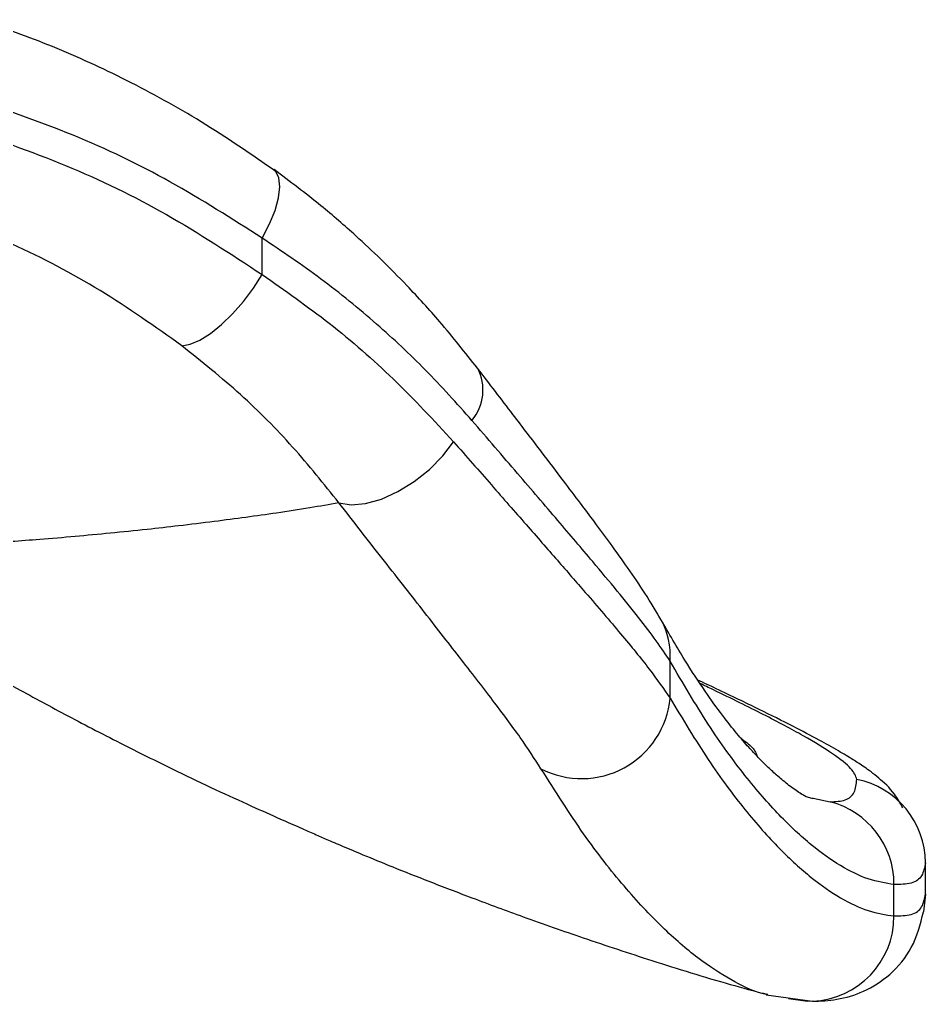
# Model space of a CAD drawing. Header units: inches. Extents: x 222 to 1062, y 91 to 685.
# Drawn here: x 892.08 to 929.2, y 467.72 to 507.96 of the extents above; entities that cross this region are included whole.
import ezdxf

# ---------------------------------------------------------------- set-up
doc = ezdxf.new("R2010")
doc.units = ezdxf.units.IN
doc.header["$MEASUREMENT"] = 0
doc.layers.get('0').update_dxf_attribs({"lineweight": 13})

msp = doc.modelspace()

# ---------------------------------------------------------------- linework, layer by layer
at = {"color": 7, "linetype": 'Continuous', "lineweight": 25}
for p, q in [((902.02, 497.508), (902.02, 499.001)), ((902.02, 497.508), (902.02, 499.001)), ((918.737, 480.149), (918.737, 481.665)), ((918.737, 480.149), (918.737, 481.665)), ((929.205, 472.09), (929.205, 473.402)), ((929.205, 472.09), (929.205, 473.402)), ((929.205, 472.116), (929.205, 473.395)), ((929.205, 472.116), (929.205, 473.395)), ((927.918, 471.217), (927.918, 472.506)), ((927.918, 471.217), (927.918, 472.506)), ((929.205, 472.116), (929.127, 471.384)), ((929.205, 472.116), (929.127, 471.384)), ((922.75, 467.999), (922.684, 468.013)), ((922.75, 467.999), (922.684, 468.013)), ((922.684, 467.992), (924.576, 467.72)), ((922.684, 467.992), (924.576, 467.72))]:
    msp.add_line(p, q, dxfattribs=at)
at = {"color": 8, "linetype": 'Continuous', "lineweight": 25}
msp.add_line((924.601, 476.045), (925.304, 475.898), dxfattribs=at)
msp.add_line((924.601, 476.045), (925.304, 475.898), dxfattribs=at)
at = {"color": 8, "linetype": 'Continuous', "lineweight": 25, "flags": 128}
msp.add_lwpolyline([(902.02, 499.001), (902.321, 499.582), (902.547, 500.141), (902.69, 500.654), (902.744, 501.103), (902.706, 501.468), (902.578, 501.737), (902.508, 501.81)], dxfattribs=at)
msp.add_lwpolyline([(902.02, 499.001), (902.321, 499.582), (902.547, 500.141), (902.69, 500.654), (902.744, 501.103), (902.706, 501.468), (902.578, 501.737), (902.508, 501.81)], dxfattribs=at)
at = {"color": 7, "linetype": 'Continuous', "lineweight": 25, "flags": 128}
for points in [[(898.726, 494.591), (899.071, 494.655), (899.468, 494.826), (899.9, 495.098), (900.353, 495.461), (900.808, 495.901), (901.248, 496.402), (901.657, 496.944), (902.02, 497.508)], [(898.726, 494.591), (899.071, 494.655), (899.468, 494.826), (899.9, 495.098), (900.353, 495.461), (900.808, 495.901), (901.248, 496.402), (901.657, 496.944), (902.02, 497.508)], [(905.166, 488.152), (905.667, 488.072), (906.257, 488.124), (906.907, 488.308), (907.583, 488.613), (908.249, 489.023), (908.872, 489.518), (909.42, 490.072), (909.863, 490.655)], [(905.166, 488.152), (905.667, 488.072), (906.257, 488.124), (906.907, 488.308), (907.583, 488.613), (908.249, 489.023), (908.872, 489.518), (909.42, 490.072), (909.863, 490.655)], [(924.574, 467.72), (924.37, 467.718), (923.589, 467.823)], [(924.574, 467.72), (924.37, 467.718), (923.589, 467.823)]]:
    msp.add_lwpolyline(points, dxfattribs=at)
at = {"color": 8, "linetype": 'Continuous', "lineweight": 25}
for centre, radius, start, end in [((909.145, 492.772), 1.927, 319.9055, 27.7377), ((909.145, 492.772), 1.927, 319.9055, 27.7377), ((915.705, 481.895), 3.041, 355.6708, 29.06), ((915.705, 481.895), 3.041, 355.6708, 29.06), ((924.427, 471.208), 3.491, 272.4062, 0.1482), ((924.427, 471.208), 3.491, 272.4062, 0.1482)]:
    msp.add_arc(centre, radius, start, end, dxfattribs=at)
at = {"color": 7, "linetype": 'Continuous', "lineweight": 25}
for centre, radius, start, end in [((915.121, 480.478), 3.631, 242.5764, 354.8016), ((915.121, 480.478), 3.631, 242.5764, 354.8016), ((925.714, 473.39), 3.491, 0.0879, 78.7354), ((925.714, 473.39), 3.491, 0.0879, 78.7354), ((924.427, 472.518), 3.492, 359.8119, 75.4468), ((924.427, 472.518), 3.492, 359.8119, 75.4468)]:
    msp.add_arc(centre, radius, start, end, dxfattribs=at)
for points, knots in [([(902.578, 501.737), (901.571, 502.432), (899.616, 503.781), (896.538, 505.468), (893.507, 506.873), (891.444, 507.603), (890.443, 507.958)], [0, 0, 0, 0, 0.272947, 0.529678, 0.771666, 1, 1, 1, 1]), ([(902.578, 501.737), (901.571, 502.432), (899.616, 503.781), (896.538, 505.468), (893.507, 506.873), (891.444, 507.603), (890.443, 507.958)], [0, 0, 0, 0, 0.272947, 0.529678, 0.771666, 1, 1, 1, 1]), ([(902.02, 499.001), (900.779, 499.793), (898.325, 501.36), (894.335, 503.287), (891.518, 504.254), (890.121, 504.735)], [0, 0, 0, 0, 0.340088, 0.672634, 1, 1, 1, 1]), ([(902.02, 499.001), (900.779, 499.793), (898.325, 501.36), (894.335, 503.287), (891.518, 504.254), (890.121, 504.735)], [0, 0, 0, 0, 0.340088, 0.672634, 1, 1, 1, 1]), ([(889.612, 503.564), (891.075, 503.066), (894.024, 502.061), (898.187, 500.024), (900.733, 498.353), (902.02, 497.508)], [0, 0, 0, 0, 0.327324, 0.659755, 1, 1, 1, 1]), ([(889.612, 503.564), (891.075, 503.066), (894.024, 502.061), (898.187, 500.024), (900.733, 498.353), (902.02, 497.508)], [0, 0, 0, 0, 0.327324, 0.659755, 1, 1, 1, 1]), ([(910.85, 493.669), (910.343, 494.308), (909.431, 495.46), (908.079, 496.939), (906.921, 498.11), (905.75, 499.207), (904.318, 500.451), (903.156, 501.323), (902.508, 501.81)], [0, 0, 0, 0, 0.217043, 0.390744, 0.521558, 0.640778, 0.799558, 1, 1, 1, 1]), ([(910.85, 493.669), (910.343, 494.308), (909.431, 495.46), (908.079, 496.939), (906.921, 498.11), (905.75, 499.207), (904.318, 500.451), (903.156, 501.323), (902.508, 501.81)], [0, 0, 0, 0, 0.217043, 0.390744, 0.521558, 0.640778, 0.799558, 1, 1, 1, 1]), ([(898.726, 494.591), (897.63, 495.366), (895.448, 496.91), (891.812, 498.833), (889.186, 499.789), (887.87, 500.268)], [0, 0, 0, 0, 0.334661, 0.666575, 1, 1, 1, 1]), ([(898.726, 494.591), (897.63, 495.366), (895.448, 496.91), (891.812, 498.833), (889.186, 499.789), (887.87, 500.268)], [0, 0, 0, 0, 0.334661, 0.666575, 1, 1, 1, 1]), ([(910.619, 491.531), (909.994, 492.229), (908.781, 493.584), (906.7, 495.523), (904.488, 497.339), (902.832, 498.454), (902.02, 499.001)], [0, 0, 0, 0, 0.257745, 0.499939, 0.754934, 1, 1, 1, 1]), ([(910.619, 491.531), (909.994, 492.229), (908.781, 493.584), (906.7, 495.523), (904.488, 497.339), (902.832, 498.454), (902.02, 499.001)], [0, 0, 0, 0, 0.257745, 0.499939, 0.754934, 1, 1, 1, 1]), ([(902.02, 497.508), (902.951, 496.854), (904.868, 495.508), (907.498, 493.212), (909.06, 491.523), (909.863, 490.655)], [0, 0, 0, 0, 0.3147484, 0.6478093, 1, 1, 1, 1]), ([(902.02, 497.508), (902.951, 496.854), (904.868, 495.508), (907.498, 493.212), (909.06, 491.523), (909.863, 490.655)], [0, 0, 0, 0, 0.3147484, 0.6478093, 1, 1, 1, 1]), ([(905.166, 488.152), (904.551, 488.921), (903.324, 490.452), (901.185, 492.621), (899.545, 493.934), (898.726, 494.591)], [0, 0, 0, 0, 0.3349479, 0.6674407, 1, 1, 1, 1]), ([(905.166, 488.152), (904.551, 488.921), (903.324, 490.452), (901.185, 492.621), (899.545, 493.934), (898.726, 494.591)], [0, 0, 0, 0, 0.3349479, 0.6674407, 1, 1, 1, 1]), ([(918.362, 483.373), (918.157, 483.721), (917.774, 484.372), (917.05, 485.433), (916.343, 486.42), (915.683, 487.313), (915.038, 488.174), (914.325, 489.119), (913.41, 490.322), (912.243, 491.849), (911.339, 493.03), (910.85, 493.669)], [0, 0, 0, 0, 0.138806, 0.259565, 0.363994, 0.45304, 0.5271, 0.612298, 0.718842, 0.847975, 1, 1, 1, 1]), ([(918.362, 483.373), (918.157, 483.721), (917.774, 484.372), (917.05, 485.433), (916.343, 486.42), (915.683, 487.313), (915.038, 488.174), (914.325, 489.119), (913.41, 490.322), (912.243, 491.849), (911.339, 493.03), (910.85, 493.669)], [0, 0, 0, 0, 0.138806, 0.259565, 0.363994, 0.45304, 0.5271, 0.612298, 0.718842, 0.847975, 1, 1, 1, 1]), ([(918.737, 481.665), (918.56, 481.933), (918.205, 482.47), (917.467, 483.435), (916.594, 484.518), (915.496, 485.833), (914.137, 487.434), (912.484, 489.363), (911.25, 490.797), (910.619, 491.531)], [0, 0, 0, 0, 0.123813, 0.248025, 0.372971, 0.498976, 0.65835, 0.825196, 1, 1, 1, 1]), ([(918.737, 481.665), (918.56, 481.933), (918.205, 482.47), (917.467, 483.435), (916.594, 484.518), (915.496, 485.833), (914.137, 487.434), (912.484, 489.363), (911.25, 490.797), (910.619, 491.531)], [0, 0, 0, 0, 0.123813, 0.248025, 0.372971, 0.498976, 0.65835, 0.825196, 1, 1, 1, 1]), ([(909.863, 490.655), (910.386, 490.059), (911.412, 488.888), (912.832, 487.27), (914.12, 485.797), (915.447, 484.271), (916.749, 482.753), (917.948, 481.291), (918.474, 480.529), (918.737, 480.149)], [0, 0, 0, 0, 0.1319878, 0.2590441, 0.3813743, 0.4992049, 0.6675859, 0.834228, 1, 1, 1, 1]), ([(909.863, 490.655), (910.386, 490.059), (911.412, 488.888), (912.832, 487.27), (914.12, 485.797), (915.447, 484.271), (916.749, 482.753), (917.948, 481.291), (918.474, 480.529), (918.737, 480.149)], [0, 0, 0, 0, 0.1319878, 0.2590441, 0.3813743, 0.4992049, 0.6675859, 0.834228, 1, 1, 1, 1]), ([(879.373, 488.34), (880.007, 487.904), (881.482, 486.891), (883.711, 485.447), (885.921, 484.064), (887.776, 482.945), (889.3, 482.053), (890.662, 481.275), (892.212, 480.409), (894.113, 479.383), (896.242, 478.278), (898.298, 477.257), (900.066, 476.415), (901.494, 475.759), (902.679, 475.23), (903.576, 474.836), (904.235, 474.548), (904.649, 474.364), (905.329, 474.073), (906.229, 473.696), (907.416, 473.21), (908.913, 472.615), (910.748, 471.909), (912.855, 471.132), (915.312, 470.268), (918.13, 469.341), (920.618, 468.565), (922.189, 468.141), (922.683, 468.008)], [0, 0, 0, 0, 0.0442232, 0.1026793, 0.1526144, 0.1941527, 0.2273938, 0.2544021, 0.2846989, 0.3310618, 0.38166, 0.4267372, 0.4587442, 0.4876762, 0.5117334, 0.5293136, 0.5455972, 0.5644479, 0.5853715, 0.6087847, 0.6398749, 0.6749486, 0.7150538, 0.7636487, 0.8213978, 0.8883103, 0.9649033, 1, 1, 1, 1]), ([(879.373, 488.34), (880.007, 487.904), (881.482, 486.891), (883.711, 485.447), (885.921, 484.064), (887.776, 482.945), (889.3, 482.053), (890.662, 481.275), (892.212, 480.409), (894.113, 479.383), (896.242, 478.278), (898.298, 477.257), (900.066, 476.415), (901.494, 475.759), (902.679, 475.23), (903.576, 474.836), (904.235, 474.548), (904.649, 474.364), (905.329, 474.073), (906.229, 473.696), (907.416, 473.21), (908.913, 472.615), (910.748, 471.909), (912.855, 471.132), (915.312, 470.268), (918.13, 469.341), (920.618, 468.565), (922.189, 468.141), (922.683, 468.008)], [0, 0, 0, 0, 0.0442232, 0.1026793, 0.1526144, 0.1941527, 0.2273938, 0.2544021, 0.2846989, 0.3310618, 0.38166, 0.4267372, 0.4587442, 0.4876762, 0.5117334, 0.5293136, 0.5455972, 0.5644479, 0.5853715, 0.6087847, 0.6398749, 0.6749486, 0.7150538, 0.7636487, 0.8213978, 0.8883103, 0.9649033, 1, 1, 1, 1]), ([(913.448, 477.255), (913.184, 477.664), (912.656, 478.483), (911.495, 480.034), (910.134, 481.793), (908.599, 483.758), (906.944, 485.874), (905.759, 487.392), (905.166, 488.152)], [0, 0, 0, 0, 0.166218, 0.332543, 0.50035, 0.667227, 0.833388, 1, 1, 1, 1]), ([(913.448, 477.255), (913.184, 477.664), (912.656, 478.483), (911.495, 480.034), (910.134, 481.793), (908.599, 483.758), (906.944, 485.874), (905.759, 487.392), (905.166, 488.152)], [0, 0, 0, 0, 0.166218, 0.332543, 0.50035, 0.667227, 0.833388, 1, 1, 1, 1]), ([(924.228, 476.151), (924.16, 476.191), (924.031, 476.267), (923.803, 476.427), (923.568, 476.605), (923.335, 476.795), (923.113, 476.985), (922.913, 477.167), (922.731, 477.337), (922.545, 477.519), (922.297, 477.77), (921.944, 478.15), (921.459, 478.713), (920.867, 479.461), (920.156, 480.447), (919.317, 481.716), (918.692, 482.8), (918.362, 483.373)], [0, 0, 0, 0, 0.086344, 0.163568, 0.231719, 0.290837, 0.340947, 0.381409, 0.413202, 0.440968, 0.473492, 0.532242, 0.602435, 0.684134, 0.777463, 0.882632, 1, 1, 1, 1]), ([(924.228, 476.151), (924.16, 476.191), (924.031, 476.267), (923.803, 476.427), (923.568, 476.605), (923.335, 476.795), (923.113, 476.985), (922.913, 477.167), (922.731, 477.337), (922.545, 477.519), (922.297, 477.77), (921.944, 478.15), (921.459, 478.713), (920.867, 479.461), (920.156, 480.447), (919.317, 481.716), (918.692, 482.8), (918.362, 483.373)], [0, 0, 0, 0, 0.086344, 0.163568, 0.231719, 0.290837, 0.340947, 0.381409, 0.413202, 0.440968, 0.473492, 0.532242, 0.602435, 0.684134, 0.777463, 0.882632, 1, 1, 1, 1]), ([(927.918, 472.506), (927.574, 472.561), (926.896, 472.668), (925.755, 473.222), (924.538, 474.081), (923.23, 475.294), (921.816, 476.92), (920.321, 478.969), (919.263, 480.77), (918.737, 481.665)], [0, 0, 0, 0, 0.148321, 0.29212, 0.431608, 0.573082, 0.714506, 0.858127, 1, 1, 1, 1]), ([(927.918, 472.506), (927.574, 472.561), (926.896, 472.668), (925.755, 473.222), (924.538, 474.081), (923.23, 475.294), (921.816, 476.92), (920.321, 478.969), (919.263, 480.77), (918.737, 481.665)], [0, 0, 0, 0, 0.148321, 0.29212, 0.431608, 0.573082, 0.714506, 0.858127, 1, 1, 1, 1]), ([(928.288, 475.649), (928.177, 475.844), (927.892, 476.342), (927.247, 476.924), (926.671, 477.352), (926.231, 477.63), (925.611, 478.006), (924.811, 478.452), (923.749, 479.011), (922.349, 479.709), (921.049, 480.337), (920.133, 480.767), (919.88, 480.886)], [0, 0, 0, 0, 0.045224, 0.115398, 0.190673, 0.269073, 0.363314, 0.473299, 0.608109, 0.761694, 0.934227, 1, 1, 1, 1]), ([(928.288, 475.649), (928.177, 475.844), (927.892, 476.342), (927.247, 476.924), (926.671, 477.352), (926.231, 477.63), (925.611, 478.006), (924.811, 478.452), (923.749, 479.011), (922.349, 479.709), (921.049, 480.337), (920.133, 480.767), (919.88, 480.886)], [0, 0, 0, 0, 0.045224, 0.115398, 0.190673, 0.269073, 0.363314, 0.473299, 0.608109, 0.761694, 0.934227, 1, 1, 1, 1]), ([(918.737, 480.149), (919.263, 479.277), (920.321, 477.522), (921.815, 475.521), (923.228, 473.931), (924.537, 472.745), (925.754, 471.907), (926.896, 471.368), (927.574, 471.268), (927.918, 471.217)], [0, 0, 0, 0, 0.1415604, 0.2849689, 0.4263938, 0.5679316, 0.707643, 0.8515981, 1, 1, 1, 1]), ([(918.737, 480.149), (919.263, 479.277), (920.321, 477.522), (921.815, 475.521), (923.228, 473.931), (924.537, 472.745), (925.754, 471.907), (926.896, 471.368), (927.574, 471.268), (927.918, 471.217)], [0, 0, 0, 0, 0.1415604, 0.2849689, 0.4263938, 0.5679316, 0.707643, 0.8515981, 1, 1, 1, 1]), ([(925.304, 475.898), (925.526, 475.908), (925.971, 475.929), (926.335, 476.245), (926.375, 476.624), (926.396, 476.813)], [0, 0, 0, 0, 0.3331967, 0.6663209, 1, 1, 1, 1]), ([(925.304, 475.898), (925.526, 475.908), (925.971, 475.929), (926.335, 476.245), (926.375, 476.624), (926.396, 476.813)], [0, 0, 0, 0, 0.3331967, 0.6663209, 1, 1, 1, 1]), ([(924.093, 476.236), (924.197, 476.178), (924.378, 476.076), (924.534, 476.054), (924.601, 476.045)], [0, 0, 0, 0, 0.576368, 1, 1, 1, 1]), ([(924.093, 476.236), (924.197, 476.178), (924.378, 476.076), (924.534, 476.054), (924.601, 476.045)], [0, 0, 0, 0, 0.576368, 1, 1, 1, 1]), ([(929.205, 473.395), (929.172, 473.205), (929.107, 472.826), (928.677, 472.519), (928.171, 472.511), (927.918, 472.506)], [0, 0, 0, 0, 0.335739, 0.668498, 1, 1, 1, 1]), ([(929.205, 473.395), (929.172, 473.205), (929.107, 472.826), (928.677, 472.519), (928.171, 472.511), (927.918, 472.506)], [0, 0, 0, 0, 0.335739, 0.668498, 1, 1, 1, 1]), ([(927.918, 471.217), (928.171, 471.223), (928.677, 471.236), (929.107, 471.546), (929.172, 471.925), (929.205, 472.116)], [0, 0, 0, 0, 0.331528, 0.664296, 1, 1, 1, 1]), ([(927.918, 471.217), (928.171, 471.223), (928.677, 471.236), (929.107, 471.546), (929.172, 471.925), (929.205, 472.116)], [0, 0, 0, 0, 0.331528, 0.664296, 1, 1, 1, 1]), ([(924.576, 467.72), (924.91, 467.734), (925.612, 467.763), (926.722, 468.1), (927.811, 468.789), (928.743, 469.904), (928.996, 470.88), (929.127, 471.385)], [0, 0, 0, 0, 0.166545, 0.349898, 0.550174, 0.767112, 1, 1, 1, 1]), ([(924.576, 467.72), (924.91, 467.734), (925.612, 467.763), (926.722, 468.1), (927.811, 468.789), (928.743, 469.904), (928.996, 470.88), (929.127, 471.385)], [0, 0, 0, 0, 0.166545, 0.349898, 0.550174, 0.767112, 1, 1, 1, 1])]:
    msp.add_open_spline(points, degree=3, knots=knots, dxfattribs=at)
at = {"color": 8, "linetype": 'Continuous', "lineweight": 25}
for points, knots in [([(905.165, 488.152), (904.768, 488.082), (903.919, 487.933), (902.646, 487.737), (901.338, 487.552), (899.997, 487.377), (898.642, 487.212), (897.222, 487.049), (895.8, 486.904), (894.328, 486.768), (892.976, 486.651), (891.571, 486.55), (890.116, 486.466), (888.534, 486.413), (886.775, 486.415), (885.52, 486.487), (884.704, 486.573), (884.444, 486.604), (884.186, 486.638), (883.93, 486.676), (883.675, 486.717), (883.051, 486.829), (882.068, 487.059), (880.795, 487.516), (879.902, 487.965), (879.451, 488.283), (879.365, 488.343)], [0, 0, 0, 0, 0.036311, 0.077457, 0.115109, 0.154136, 0.198365, 0.237996, 0.284765, 0.330549, 0.378154, 0.41804, 0.473976, 0.533454, 0.596473, 0.68507, 0.697127, 0.70929, 0.721559, 0.733932, 0.746411, 0.758995, 0.827265, 0.901393, 0.98138, 1, 1, 1, 1]), ([(905.165, 488.152), (904.768, 488.082), (903.919, 487.933), (902.646, 487.737), (901.338, 487.552), (899.997, 487.377), (898.642, 487.212), (897.222, 487.049), (895.8, 486.904), (894.328, 486.768), (892.976, 486.651), (891.571, 486.55), (890.116, 486.466), (888.534, 486.413), (886.775, 486.415), (885.52, 486.487), (884.704, 486.573), (884.444, 486.604), (884.186, 486.638), (883.93, 486.676), (883.675, 486.717), (883.051, 486.829), (882.068, 487.059), (880.795, 487.516), (879.902, 487.965), (879.451, 488.283), (879.365, 488.343)], [0, 0, 0, 0, 0.036311, 0.077457, 0.115109, 0.154136, 0.198365, 0.237996, 0.284765, 0.330549, 0.378154, 0.41804, 0.473976, 0.533454, 0.596473, 0.68507, 0.697127, 0.70929, 0.721559, 0.733932, 0.746411, 0.758995, 0.827265, 0.901393, 0.98138, 1, 1, 1, 1]), ([(926.396, 476.813), (926.346, 476.954), (926.246, 477.235), (925.473, 477.845), (924.282, 478.575), (922.607, 479.461), (921.15, 480.186), (920.149, 480.661), (919.972, 480.745)], [0, 0, 0, 0, 0.19284, 0.385629, 0.577539, 0.767799, 0.959005, 1, 1, 1, 1]), ([(926.396, 476.813), (926.346, 476.954), (926.246, 477.235), (925.473, 477.845), (924.282, 478.575), (922.607, 479.461), (921.15, 480.186), (920.149, 480.661), (919.972, 480.745)], [0, 0, 0, 0, 0.19284, 0.385629, 0.577539, 0.767799, 0.959005, 1, 1, 1, 1]), ([(921.637, 478.513), (921.806, 478.384), (922.227, 478.062), (922.28, 477.866), (922.311, 477.748)], [0, 0, 0, 0, 0.401192, 1, 1, 1, 1]), ([(921.637, 478.513), (921.806, 478.384), (922.227, 478.062), (922.28, 477.866), (922.311, 477.748)], [0, 0, 0, 0, 0.401192, 1, 1, 1, 1]), ([(922.684, 468.013), (922.612, 468.027), (922.169, 468.112), (921.239, 468.569), (919.893, 469.439), (918.429, 470.702), (916.866, 472.381), (915.206, 474.485), (914.036, 476.329), (913.448, 477.255)], [0, 0, 0, 0, 0.031475, 0.192708, 0.353601, 0.514335, 0.675286, 0.836952, 1, 1, 1, 1]), ([(922.684, 468.013), (922.612, 468.027), (922.169, 468.112), (921.239, 468.569), (919.893, 469.439), (918.429, 470.702), (916.866, 472.381), (915.206, 474.485), (914.036, 476.329), (913.448, 477.255)], [0, 0, 0, 0, 0.031475, 0.192708, 0.353601, 0.514335, 0.675286, 0.836952, 1, 1, 1, 1])]:
    msp.add_open_spline(points, degree=3, knots=knots, dxfattribs=at)

doc.saveas('drawing.dxf')
